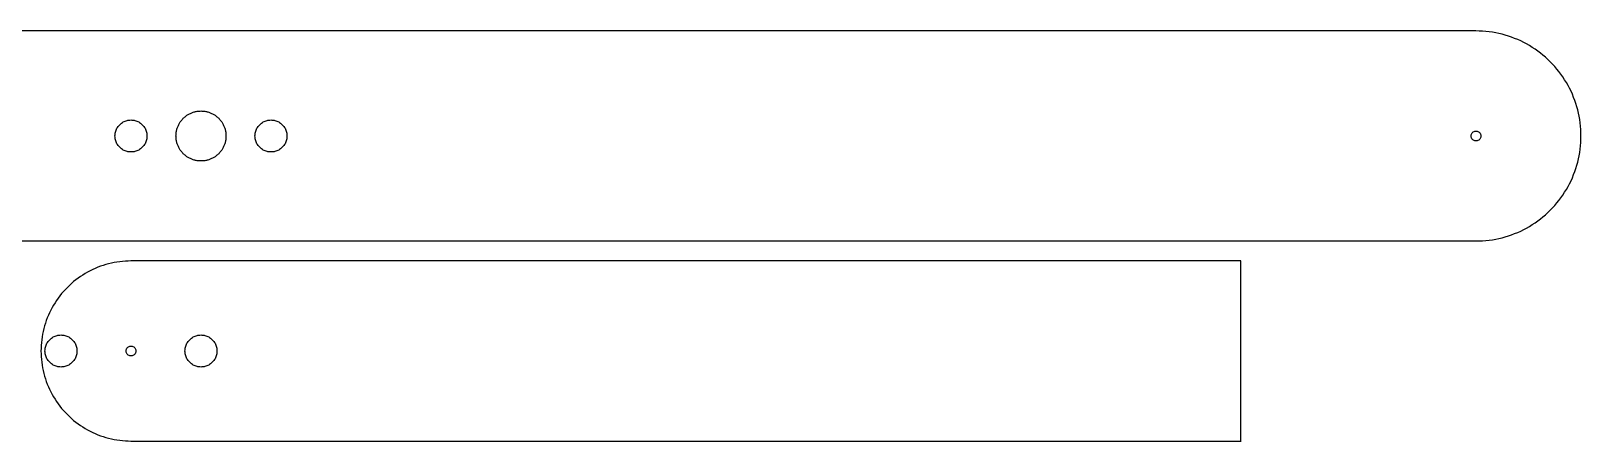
# Model space of a CAD drawing. Header units: metres. Extents: x 0 to 276, y 0 to 64.
# Drawn here: x 121 to 276, y 23 to 64 of the extents above; entities that cross this region are included whole.
import ezdxf

# ---------------------------------------------------------------- set-up
doc = ezdxf.new("R2010")
doc.units = ezdxf.units.M

msp = doc.modelspace()

# ---------------------------------------------------------------- linework, layer by layer
for p, q in [((265.5, 64), (10.5, 64)), ((265.83, 63.9948), (265.5, 64)), ((266.159, 63.9793), (265.83, 63.9948)), ((266.488, 63.9534), (266.159, 63.9793)), ((266.816, 63.9172), (266.488, 63.9534)), ((267.143, 63.8707), (266.816, 63.9172)), ((267.467, 63.814), (267.143, 63.8707)), ((267.79, 63.7471), (267.467, 63.814)), ((268.111, 63.6701), (267.79, 63.7471)), ((268.429, 63.5831), (268.111, 63.6701)), ((268.745, 63.4861), (268.429, 63.5831)), ((269.057, 63.3792), (268.745, 63.4861)), ((269.365, 63.2626), (269.057, 63.3792)), ((269.67, 63.1364), (269.365, 63.2626)), ((269.971, 63.0007), (269.67, 63.1364)), ((270.267, 62.8556), (269.971, 63.0007)), ((270.558, 62.7012), (270.267, 62.8556)), ((270.845, 62.5378), (270.558, 62.7012)), ((271.126, 62.3654), (270.845, 62.5378)), ((271.402, 62.1843), (271.126, 62.3654)), ((271.672, 61.9947), (271.402, 62.1843)), ((271.936, 61.7966), (271.672, 61.9947)), ((272.193, 61.5904), (271.936, 61.7966)), ((272.444, 61.3762), (272.193, 61.5904)), ((272.688, 61.1542), (272.444, 61.3762)), ((272.925, 60.9246), (272.688, 61.1542)), ((273.154, 60.6877), (272.925, 60.9246)), ((273.376, 60.4438), (273.154, 60.6877)), ((273.59, 60.1929), (273.376, 60.4438)), ((273.797, 59.9355), (273.59, 60.1929)), ((273.995, 59.6717), (273.797, 59.9355)), ((274.184, 59.4019), (273.995, 59.6717)), ((274.365, 59.1262), (274.184, 59.4019)), ((274.538, 58.8449), (274.365, 59.1262)), ((274.701, 58.5584), (274.538, 58.8449)), ((274.856, 58.2669), (274.701, 58.5584)), ((275.001, 57.9707), (274.856, 58.2669)), ((275.136, 57.67), (275.001, 57.9707)), ((275.263, 57.3653), (275.136, 57.67)), ((275.379, 57.0567), (275.263, 57.3653)), ((137.007, 55.7944), (137.08, 55.8244)), ((137.08, 55.8244), (137.153, 55.8522)), ((137.153, 55.8522), (137.227, 55.8776)), ((137.227, 55.8776), (137.303, 55.9007)), ((137.303, 55.9007), (137.378, 55.9214)), ((137.378, 55.9214), (137.455, 55.9398)), ((137.455, 55.9398), (137.532, 55.9557)), ((137.532, 55.9557), (137.609, 55.9692)), ((137.609, 55.9692), (137.687, 55.9803)), ((137.687, 55.9803), (137.765, 55.9889)), ((137.765, 55.9889), (137.843, 55.9951)), ((137.843, 55.9951), (137.921, 55.9988)), ((137.921, 55.9988), (138, 56)), ((138, 56), (138.079, 55.9988)), ((138.079, 55.9988), (138.157, 55.9951)), ((138.157, 55.9951), (138.235, 55.9889)), ((138.235, 55.9889), (138.313, 55.9803)), ((138.313, 55.9803), (138.391, 55.9692)), ((138.391, 55.9692), (138.468, 55.9557)), ((138.468, 55.9557), (138.545, 55.9398)), ((138.545, 55.9398), (138.622, 55.9214)), ((138.622, 55.9214), (138.697, 55.9007)), ((138.697, 55.9007), (138.773, 55.8776)), ((138.773, 55.8776), (138.847, 55.8522)), ((138.847, 55.8522), (138.92, 55.8244)), ((138.92, 55.8244), (138.993, 55.7944)), ((275.486, 56.7447), (275.379, 57.0567)), ((275.583, 56.4294), (275.486, 56.7447)), ((275.67, 56.1112), (275.583, 56.4294)), ((275.747, 55.7905), (275.67, 56.1112)), ((129.552, 54.1812), (129.598, 54.2708)), ((129.598, 54.2708), (129.649, 54.3573)), ((129.649, 54.3573), (129.706, 54.4404)), ((129.706, 54.4404), (129.767, 54.5199)), ((129.767, 54.5199), (129.834, 54.5953)), ((129.834, 54.5953), (129.905, 54.6663)), ((129.905, 54.6663), (129.98, 54.7328)), ((129.98, 54.7328), (130.06, 54.7944)), ((130.06, 54.7944), (130.143, 54.8509)), ((130.143, 54.8509), (130.229, 54.9021)), ((130.229, 54.9021), (130.319, 54.9477)), ((130.319, 54.9477), (130.411, 54.9876)), ((130.411, 54.9876), (130.506, 55.0217)), ((130.506, 55.0217), (130.602, 55.0497)), ((130.602, 55.0497), (130.7, 55.0717)), ((130.7, 55.0717), (130.799, 55.0874)), ((130.799, 55.0874), (130.9, 55.0968)), ((130.9, 55.0968), (131, 55.1)), ((131, 55.1), (131.1, 55.0968)), ((131.1, 55.0968), (131.201, 55.0874)), ((131.201, 55.0874), (131.3, 55.0717)), ((131.3, 55.0717), (131.398, 55.0497)), ((131.398, 55.0497), (131.494, 55.0217)), ((131.494, 55.0217), (131.589, 54.9876)), ((131.589, 54.9876), (131.681, 54.9477)), ((131.681, 54.9477), (131.771, 54.9021)), ((131.771, 54.9021), (131.857, 54.8509)), ((131.857, 54.8509), (131.94, 54.7944)), ((131.94, 54.7944), (132.02, 54.7328)), ((132.02, 54.7328), (132.095, 54.6663)), ((132.095, 54.6663), (132.166, 54.5953)), ((132.166, 54.5953), (132.233, 54.5199)), ((132.233, 54.5199), (132.294, 54.4404)), ((132.294, 54.4404), (132.351, 54.3573)), ((132.351, 54.3573), (132.402, 54.2708)), ((132.402, 54.2708), (132.448, 54.1812)), ((135.599, 54.1975), (135.622, 54.2725)), ((135.622, 54.2725), (135.648, 54.3468)), ((135.648, 54.3468), (135.676, 54.4203)), ((135.676, 54.4203), (135.706, 54.4929)), ((135.706, 54.4929), (135.738, 54.5644)), ((135.738, 54.5644), (135.772, 54.635)), ((135.772, 54.635), (135.809, 54.7044)), ((135.809, 54.7044), (135.848, 54.7726)), ((135.848, 54.7726), (135.889, 54.8396)), ((135.889, 54.8396), (135.932, 54.9052)), ((135.932, 54.9052), (135.977, 54.9695)), ((135.977, 54.9695), (136.025, 55.0323)), ((136.025, 55.0323), (136.074, 55.0936)), ((136.074, 55.0936), (136.125, 55.1533)), ((136.125, 55.1533), (136.178, 55.2114)), ((136.178, 55.2114), (136.232, 55.2678)), ((136.232, 55.2678), (136.289, 55.3224)), ((136.289, 55.3224), (136.347, 55.3753)), ((136.347, 55.3753), (136.406, 55.4263)), ((136.406, 55.4263), (136.468, 55.4754)), ((136.468, 55.4754), (136.531, 55.5225)), ((136.531, 55.5225), (136.595, 55.5677)), ((136.595, 55.5677), (136.66, 55.6108)), ((136.66, 55.6108), (136.727, 55.6518)), ((136.727, 55.6518), (136.796, 55.6908)), ((136.796, 55.6908), (136.865, 55.7275)), ((136.865, 55.7275), (136.936, 55.7621)), ((136.936, 55.7621), (137.007, 55.7944)), ((138.993, 55.7944), (139.064, 55.7621)), ((139.064, 55.7621), (139.135, 55.7275)), ((139.135, 55.7275), (139.204, 55.6908)), ((139.204, 55.6908), (139.273, 55.6518)), ((139.273, 55.6518), (139.34, 55.6108)), ((139.34, 55.6108), (139.405, 55.5677)), ((139.405, 55.5677), (139.469, 55.5225)), ((139.469, 55.5225), (139.532, 55.4754)), ((139.532, 55.4754), (139.594, 55.4263)), ((139.594, 55.4263), (139.653, 55.3753)), ((139.653, 55.3753), (139.711, 55.3224)), ((139.711, 55.3224), (139.768, 55.2678)), ((139.768, 55.2678), (139.822, 55.2114)), ((139.822, 55.2114), (139.875, 55.1533)), ((139.875, 55.1533), (139.926, 55.0936)), ((139.926, 55.0936), (139.975, 55.0323)), ((139.975, 55.0323), (140.023, 54.9695)), ((140.023, 54.9695), (140.068, 54.9052)), ((140.068, 54.9052), (140.111, 54.8396)), ((140.111, 54.8396), (140.152, 54.7726)), ((140.152, 54.7726), (140.191, 54.7044)), ((140.191, 54.7044), (140.228, 54.635)), ((140.228, 54.635), (140.262, 54.5644)), ((140.262, 54.5644), (140.294, 54.4929)), ((140.294, 54.4929), (140.324, 54.4203)), ((140.324, 54.4203), (140.352, 54.3468)), ((140.352, 54.3468), (140.378, 54.2725)), ((140.378, 54.2725), (140.401, 54.1975)), ((143.552, 54.1812), (143.598, 54.2708)), ((143.598, 54.2708), (143.649, 54.3573)), ((143.649, 54.3573), (143.706, 54.4404)), ((143.706, 54.4404), (143.767, 54.5199)), ((143.767, 54.5199), (143.834, 54.5953)), ((143.834, 54.5953), (143.905, 54.6663)), ((143.905, 54.6663), (143.98, 54.7328)), ((143.98, 54.7328), (144.06, 54.7944)), ((144.06, 54.7944), (144.143, 54.8509)), ((144.143, 54.8509), (144.229, 54.9021)), ((144.229, 54.9021), (144.319, 54.9477)), ((144.319, 54.9477), (144.411, 54.9876)), ((144.411, 54.9876), (144.506, 55.0217)), ((144.506, 55.0217), (144.602, 55.0497)), ((144.602, 55.0497), (144.7, 55.0717)), ((144.7, 55.0717), (144.799, 55.0874)), ((144.799, 55.0874), (144.9, 55.0968)), ((144.9, 55.0968), (145, 55.1)), ((145, 55.1), (145.1, 55.0968)), ((145.1, 55.0968), (145.201, 55.0874)), ((145.201, 55.0874), (145.3, 55.0717)), ((145.3, 55.0717), (145.398, 55.0497)), ((145.398, 55.0497), (145.494, 55.0217)), ((145.494, 55.0217), (145.589, 54.9876)), ((145.589, 54.9876), (145.681, 54.9477)), ((145.681, 54.9477), (145.771, 54.9021)), ((145.771, 54.9021), (145.857, 54.8509)), ((145.857, 54.8509), (145.94, 54.7944)), ((145.94, 54.7944), (146.02, 54.7328)), ((146.02, 54.7328), (146.095, 54.6663)), ((146.095, 54.6663), (146.166, 54.5953)), ((146.166, 54.5953), (146.233, 54.5199)), ((146.233, 54.5199), (146.294, 54.4404)), ((146.294, 54.4404), (146.351, 54.3573)), ((146.351, 54.3573), (146.402, 54.2708)), ((146.402, 54.2708), (146.448, 54.1812)), ((275.814, 55.4675), (275.747, 55.7905)), ((275.871, 55.1425), (275.814, 55.4675)), ((275.917, 54.816), (275.871, 55.1425)), ((275.953, 54.4881), (275.917, 54.816)), ((275.979, 54.1593), (275.953, 54.4881)), ((129.4, 53.5), (129.403, 53.6005)), ((129.403, 53.3995), (129.4, 53.5)), ((129.403, 53.6005), (129.413, 53.7005)), ((129.413, 53.2995), (129.403, 53.3995)), ((129.413, 53.7005), (129.428, 53.7998)), ((129.428, 53.2002), (129.413, 53.2995)), ((129.428, 53.7998), (129.45, 53.8979)), ((129.45, 53.1021), (129.428, 53.2002)), ((129.45, 53.8979), (129.478, 53.9944)), ((129.478, 53.0056), (129.45, 53.1021)), ((129.478, 53.9944), (129.512, 54.089)), ((129.512, 52.911), (129.478, 53.0056)), ((129.512, 54.089), (129.552, 54.1812)), ((129.552, 52.8188), (129.512, 52.911)), ((129.598, 52.7292), (129.552, 52.8188)), ((129.649, 52.6427), (129.598, 52.7292)), ((132.402, 52.7292), (132.351, 52.6427)), ((132.448, 52.8188), (132.402, 52.7292)), ((132.448, 54.1812), (132.488, 54.089)), ((132.488, 52.911), (132.448, 52.8188)), ((132.488, 54.089), (132.522, 53.9944)), ((132.522, 53.0056), (132.488, 52.911)), ((132.522, 53.9944), (132.55, 53.8979)), ((132.55, 53.1021), (132.522, 53.0056)), ((132.55, 53.8979), (132.572, 53.7998)), ((132.572, 53.2002), (132.55, 53.1021)), ((132.572, 53.7998), (132.587, 53.7005)), ((132.587, 53.2995), (132.572, 53.2002)), ((132.587, 53.7005), (132.597, 53.6005)), ((132.597, 53.3995), (132.587, 53.2995)), ((132.597, 53.6005), (132.6, 53.5)), ((132.6, 53.5), (132.597, 53.3995)), ((135.5, 53.5), (135.501, 53.5785)), ((135.501, 53.4215), (135.5, 53.5)), ((135.501, 53.5785), (135.505, 53.657)), ((135.505, 53.343), (135.501, 53.4215)), ((135.505, 53.657), (135.511, 53.7353)), ((135.511, 53.2647), (135.505, 53.343)), ((135.511, 53.7353), (135.52, 53.8133)), ((135.52, 53.1867), (135.511, 53.2647)), ((135.52, 53.8133), (135.531, 53.8911)), ((135.531, 53.1089), (135.52, 53.1867)), ((135.531, 53.8911), (135.544, 53.9684)), ((135.544, 53.0316), (135.531, 53.1089)), ((135.544, 53.9684), (135.56, 54.0453)), ((135.56, 52.9547), (135.544, 53.0316)), ((135.56, 54.0453), (135.579, 54.1217)), ((135.579, 52.8783), (135.56, 52.9547)), ((135.579, 54.1217), (135.599, 54.1975)), ((135.599, 52.8025), (135.579, 52.8783)), ((135.622, 52.7275), (135.599, 52.8025)), ((135.648, 52.6532), (135.622, 52.7275)), ((140.378, 52.7275), (140.352, 52.6532)), ((140.401, 52.8025), (140.378, 52.7275)), ((140.401, 54.1975), (140.421, 54.1217)), ((140.421, 52.8783), (140.401, 52.8025)), ((140.421, 54.1217), (140.44, 54.0453)), ((140.44, 52.9547), (140.421, 52.8783)), ((140.44, 54.0453), (140.456, 53.9684)), ((140.456, 53.0316), (140.44, 52.9547)), ((140.456, 53.9684), (140.469, 53.8911)), ((140.469, 53.1089), (140.456, 53.0316)), ((140.469, 53.8911), (140.48, 53.8133)), ((140.48, 53.1867), (140.469, 53.1089)), ((140.48, 53.8133), (140.489, 53.7353)), ((140.489, 53.2647), (140.48, 53.1867)), ((140.489, 53.7353), (140.495, 53.657)), ((140.495, 53.343), (140.489, 53.2647)), ((140.495, 53.657), (140.499, 53.5785)), ((140.499, 53.4215), (140.495, 53.343)), ((140.499, 53.5785), (140.5, 53.5)), ((140.5, 53.5), (140.499, 53.4215)), ((143.4, 53.5), (143.403, 53.6005)), ((143.403, 53.3995), (143.4, 53.5)), ((143.403, 53.6005), (143.413, 53.7005)), ((143.413, 53.2995), (143.403, 53.3995)), ((143.413, 53.7005), (143.428, 53.7998)), ((143.428, 53.2002), (143.413, 53.2995)), ((143.428, 53.7998), (143.45, 53.8979)), ((143.45, 53.1021), (143.428, 53.2002)), ((143.45, 53.8979), (143.478, 53.9944)), ((143.478, 53.0056), (143.45, 53.1021)), ((143.478, 53.9944), (143.512, 54.089)), ((143.512, 52.911), (143.478, 53.0056)), ((143.512, 54.089), (143.552, 54.1812)), ((143.552, 52.8188), (143.512, 52.911)), ((143.598, 52.7292), (143.552, 52.8188)), ((143.649, 52.6427), (143.598, 52.7292)), ((146.402, 52.7292), (146.351, 52.6427)), ((146.448, 52.8188), (146.402, 52.7292)), ((146.448, 54.1812), (146.488, 54.089)), ((146.488, 52.911), (146.448, 52.8188)), ((146.488, 54.089), (146.522, 53.9944)), ((146.522, 53.0056), (146.488, 52.911)), ((146.522, 53.9944), (146.55, 53.8979)), ((146.55, 53.1021), (146.522, 53.0056)), ((146.55, 53.8979), (146.572, 53.7998)), ((146.572, 53.2002), (146.55, 53.1021)), ((146.572, 53.7998), (146.587, 53.7005)), ((146.587, 53.2995), (146.572, 53.2002)), ((146.587, 53.7005), (146.597, 53.6005)), ((146.597, 53.3995), (146.587, 53.2995)), ((146.597, 53.6005), (146.6, 53.5)), ((146.6, 53.5), (146.597, 53.3995)), ((265.001, 53.5314), (265.012, 53.6091)), ((265.002, 53.4529), (265.001, 53.5314)), ((265.016, 53.3756), (265.002, 53.4529)), ((265.012, 53.6091), (265.035, 53.6841)), ((265.041, 53.3014), (265.016, 53.3756)), ((265.035, 53.6841), (265.07, 53.7545)), ((265.078, 53.2321), (265.041, 53.3014)), ((265.07, 53.7545), (265.115, 53.8187)), ((265.125, 53.1693), (265.078, 53.2321)), ((265.115, 53.8187), (265.169, 53.875)), ((265.181, 53.1147), (265.125, 53.1693)), ((265.169, 53.875), (265.232, 53.9221)), ((265.245, 53.0696), (265.181, 53.1147)), ((265.232, 53.9221), (265.301, 53.9589)), ((265.316, 53.0351), (265.245, 53.0696)), ((265.301, 53.9589), (265.376, 53.9843)), ((265.391, 53.012), (265.316, 53.0351)), ((265.376, 53.9843), (265.453, 53.9978)), ((265.469, 53.001), (265.391, 53.012)), ((265.453, 53.9978), (265.531, 53.999)), ((265.547, 53.0022), (265.469, 53.001)), ((265.531, 53.999), (265.609, 53.9879)), ((265.624, 53.0157), (265.547, 53.0022)), ((265.609, 53.9879), (265.684, 53.9649)), ((265.699, 53.0411), (265.624, 53.0157)), ((265.684, 53.9649), (265.755, 53.9304)), ((265.768, 53.0778), (265.699, 53.0411)), ((265.755, 53.9304), (265.819, 53.8853)), ((265.831, 53.1249), (265.768, 53.0778)), ((265.819, 53.8853), (265.875, 53.8306)), ((265.885, 53.1813), (265.831, 53.1249)), ((265.875, 53.8306), (265.922, 53.7679)), ((265.93, 53.2455), (265.885, 53.1813)), ((265.922, 53.7679), (265.959, 53.6986)), ((265.965, 53.3159), (265.93, 53.2455)), ((265.959, 53.6986), (265.984, 53.6243)), ((265.988, 53.3909), (265.965, 53.3159)), ((265.984, 53.6243), (265.998, 53.547)), ((265.999, 53.4686), (265.988, 53.3909)), ((265.998, 53.547), (265.999, 53.4686)), ((275.953, 52.5119), (275.979, 52.8407)), ((275.995, 53.8298), (275.979, 54.1593)), ((275.979, 52.8407), (275.995, 53.1702)), ((276, 53.5), (275.995, 53.8298)), ((275.995, 53.1702), (276, 53.5)), ((129.706, 52.5596), (129.649, 52.6427)), ((129.767, 52.4801), (129.706, 52.5596)), ((129.834, 52.4047), (129.767, 52.4801)), ((129.905, 52.3337), (129.834, 52.4047)), ((129.98, 52.2672), (129.905, 52.3337)), ((130.06, 52.2056), (129.98, 52.2672)), ((130.143, 52.1491), (130.06, 52.2056)), ((130.229, 52.0979), (130.143, 52.1491)), ((130.319, 52.0523), (130.229, 52.0979)), ((130.411, 52.0124), (130.319, 52.0523)), ((130.506, 51.9783), (130.411, 52.0124)), ((130.602, 51.9503), (130.506, 51.9783)), ((130.7, 51.9283), (130.602, 51.9503)), ((130.799, 51.9126), (130.7, 51.9283)), ((130.9, 51.9032), (130.799, 51.9126)), ((131, 51.9), (130.9, 51.9032)), ((131.1, 51.9032), (131, 51.9)), ((131.201, 51.9126), (131.1, 51.9032)), ((131.3, 51.9283), (131.201, 51.9126)), ((131.398, 51.9503), (131.3, 51.9283)), ((131.494, 51.9783), (131.398, 51.9503)), ((131.589, 52.0124), (131.494, 51.9783)), ((131.681, 52.0523), (131.589, 52.0124)), ((131.771, 52.0979), (131.681, 52.0523)), ((131.857, 52.1491), (131.771, 52.0979)), ((131.94, 52.2056), (131.857, 52.1491)), ((132.02, 52.2672), (131.94, 52.2056)), ((132.095, 52.3337), (132.02, 52.2672)), ((132.166, 52.4047), (132.095, 52.3337)), ((132.233, 52.4801), (132.166, 52.4047)), ((132.294, 52.5596), (132.233, 52.4801)), ((132.351, 52.6427), (132.294, 52.5596)), ((135.676, 52.5797), (135.648, 52.6532)), ((135.706, 52.5071), (135.676, 52.5797)), ((135.738, 52.4356), (135.706, 52.5071)), ((135.772, 52.365), (135.738, 52.4356)), ((135.809, 52.2956), (135.772, 52.365)), ((135.848, 52.2274), (135.809, 52.2956)), ((135.889, 52.1604), (135.848, 52.2274)), ((135.932, 52.0948), (135.889, 52.1604)), ((135.977, 52.0305), (135.932, 52.0948)), ((136.025, 51.9677), (135.977, 52.0305)), ((136.074, 51.9064), (136.025, 51.9677)), ((136.125, 51.8467), (136.074, 51.9064)), ((136.178, 51.7886), (136.125, 51.8467)), ((136.232, 51.7322), (136.178, 51.7886)), ((136.289, 51.6776), (136.232, 51.7322)), ((136.347, 51.6247), (136.289, 51.6776)), ((136.406, 51.5737), (136.347, 51.6247)), ((136.468, 51.5246), (136.406, 51.5737)), ((136.531, 51.4775), (136.468, 51.5246)), ((136.595, 51.4323), (136.531, 51.4775)), ((136.66, 51.3892), (136.595, 51.4323)), ((136.727, 51.3482), (136.66, 51.3892)), ((136.796, 51.3092), (136.727, 51.3482)), ((136.865, 51.2725), (136.796, 51.3092)), ((136.936, 51.2379), (136.865, 51.2725)), ((137.007, 51.2056), (136.936, 51.2379)), ((137.08, 51.1756), (137.007, 51.2056)), ((137.153, 51.1478), (137.08, 51.1756)), ((138.92, 51.1756), (138.847, 51.1478)), ((138.993, 51.2056), (138.92, 51.1756)), ((139.064, 51.2379), (138.993, 51.2056)), ((139.135, 51.2725), (139.064, 51.2379)), ((139.204, 51.3092), (139.135, 51.2725)), ((139.273, 51.3482), (139.204, 51.3092)), ((139.34, 51.3892), (139.273, 51.3482)), ((139.405, 51.4323), (139.34, 51.3892)), ((139.469, 51.4775), (139.405, 51.4323)), ((139.532, 51.5246), (139.469, 51.4775)), ((139.594, 51.5737), (139.532, 51.5246)), ((139.653, 51.6247), (139.594, 51.5737)), ((139.711, 51.6776), (139.653, 51.6247)), ((139.768, 51.7322), (139.711, 51.6776)), ((139.822, 51.7886), (139.768, 51.7322)), ((139.875, 51.8467), (139.822, 51.7886)), ((139.926, 51.9064), (139.875, 51.8467)), ((139.975, 51.9677), (139.926, 51.9064)), ((140.023, 52.0305), (139.975, 51.9677)), ((140.068, 52.0948), (140.023, 52.0305)), ((140.111, 52.1604), (140.068, 52.0948)), ((140.152, 52.2274), (140.111, 52.1604)), ((140.191, 52.2956), (140.152, 52.2274)), ((140.228, 52.365), (140.191, 52.2956)), ((140.262, 52.4356), (140.228, 52.365)), ((140.294, 52.5071), (140.262, 52.4356)), ((140.324, 52.5797), (140.294, 52.5071)), ((140.352, 52.6532), (140.324, 52.5797)), ((143.706, 52.5596), (143.649, 52.6427)), ((143.767, 52.4801), (143.706, 52.5596)), ((143.834, 52.4047), (143.767, 52.4801)), ((143.905, 52.3337), (143.834, 52.4047)), ((143.98, 52.2672), (143.905, 52.3337)), ((144.06, 52.2056), (143.98, 52.2672)), ((144.143, 52.1491), (144.06, 52.2056)), ((144.229, 52.0979), (144.143, 52.1491)), ((144.319, 52.0523), (144.229, 52.0979)), ((144.411, 52.0124), (144.319, 52.0523)), ((144.506, 51.9783), (144.411, 52.0124)), ((144.602, 51.9503), (144.506, 51.9783)), ((144.7, 51.9283), (144.602, 51.9503)), ((144.799, 51.9126), (144.7, 51.9283)), ((144.9, 51.9032), (144.799, 51.9126)), ((145, 51.9), (144.9, 51.9032)), ((145.1, 51.9032), (145, 51.9)), ((145.201, 51.9126), (145.1, 51.9032)), ((145.3, 51.9283), (145.201, 51.9126)), ((145.398, 51.9503), (145.3, 51.9283)), ((145.494, 51.9783), (145.398, 51.9503)), ((145.589, 52.0124), (145.494, 51.9783)), ((145.681, 52.0523), (145.589, 52.0124)), ((145.771, 52.0979), (145.681, 52.0523)), ((145.857, 52.1491), (145.771, 52.0979)), ((145.94, 52.2056), (145.857, 52.1491)), ((146.02, 52.2672), (145.94, 52.2056)), ((146.095, 52.3337), (146.02, 52.2672)), ((146.166, 52.4047), (146.095, 52.3337)), ((146.233, 52.4801), (146.166, 52.4047)), ((146.294, 52.5596), (146.233, 52.4801)), ((146.351, 52.6427), (146.294, 52.5596)), ((275.67, 50.8887), (275.747, 51.2095)), ((275.747, 51.2095), (275.814, 51.5325)), ((275.814, 51.5325), (275.871, 51.8574)), ((275.871, 51.8574), (275.917, 52.184)), ((275.917, 52.184), (275.953, 52.5119)), ((137.227, 51.1224), (137.153, 51.1478)), ((137.303, 51.0993), (137.227, 51.1224)), ((137.378, 51.0786), (137.303, 51.0993)), ((137.455, 51.0602), (137.378, 51.0786)), ((137.532, 51.0443), (137.455, 51.0602)), ((137.609, 51.0308), (137.532, 51.0443)), ((137.687, 51.0197), (137.609, 51.0308)), ((137.765, 51.0111), (137.687, 51.0197)), ((137.843, 51.0049), (137.765, 51.0111)), ((137.921, 51.0012), (137.843, 51.0049)), ((138, 51), (137.921, 51.0012)), ((138.079, 51.0012), (138, 51)), ((138.157, 51.0049), (138.079, 51.0012)), ((138.235, 51.0111), (138.157, 51.0049)), ((138.313, 51.0197), (138.235, 51.0111)), ((138.391, 51.0308), (138.313, 51.0197)), ((138.468, 51.0443), (138.391, 51.0308)), ((138.545, 51.0602), (138.468, 51.0443)), ((138.622, 51.0786), (138.545, 51.0602)), ((138.697, 51.0993), (138.622, 51.0786)), ((138.773, 51.1224), (138.697, 51.0993)), ((138.847, 51.1478), (138.773, 51.1224)), ((275.136, 49.3299), (275.263, 49.6347)), ((275.263, 49.6347), (275.379, 49.9432)), ((275.379, 49.9432), (275.486, 50.2553)), ((275.486, 50.2553), (275.583, 50.5706)), ((275.583, 50.5706), (275.67, 50.8887)), ((274.365, 47.8738), (274.538, 48.1551)), ((274.538, 48.1551), (274.701, 48.4416)), ((274.701, 48.4416), (274.856, 48.7331)), ((274.856, 48.7331), (275.001, 49.0293)), ((275.001, 49.0293), (275.136, 49.3299)), ((273.154, 46.3122), (273.376, 46.5562)), ((273.376, 46.5562), (273.59, 46.807)), ((273.59, 46.807), (273.797, 47.0645)), ((273.797, 47.0645), (273.995, 47.3282)), ((273.995, 47.3282), (274.184, 47.5981)), ((274.184, 47.5981), (274.365, 47.8738)), ((271.402, 44.8156), (271.672, 45.0053)), ((271.672, 45.0053), (271.936, 45.2034)), ((271.936, 45.2034), (272.193, 45.4096)), ((272.193, 45.4096), (272.444, 45.6238)), ((272.444, 45.6238), (272.688, 45.8458)), ((272.688, 45.8458), (272.925, 46.0754)), ((272.925, 46.0754), (273.154, 46.3122)), ((268.111, 43.3299), (268.429, 43.4169)), ((268.429, 43.4169), (268.745, 43.5139)), ((268.745, 43.5139), (269.057, 43.6207)), ((269.057, 43.6207), (269.365, 43.7373)), ((269.365, 43.7373), (269.67, 43.8636)), ((269.67, 43.8636), (269.971, 43.9993)), ((269.971, 43.9993), (270.267, 44.1444)), ((270.267, 44.1444), (270.558, 44.2988)), ((270.558, 44.2988), (270.845, 44.4622)), ((270.845, 44.4622), (271.126, 44.6346)), ((271.126, 44.6346), (271.402, 44.8156)), ((10.5, 43), (265.5, 43)), ((265.5, 43), (265.83, 43.0052)), ((265.83, 43.0052), (266.159, 43.0207)), ((266.159, 43.0207), (266.488, 43.0466)), ((266.488, 43.0466), (266.816, 43.0828)), ((266.816, 43.0828), (267.143, 43.1293)), ((267.143, 43.1293), (267.467, 43.186)), ((267.467, 43.186), (267.79, 43.2529)), ((267.79, 43.2529), (268.111, 43.3299)), ((127.687, 40.368), (127.426, 40.2598)), ((127.951, 40.4679), (127.687, 40.368)), ((128.219, 40.5595), (127.951, 40.4679)), ((128.489, 40.6426), (128.219, 40.5595)), ((128.762, 40.7172), (128.489, 40.6426)), ((129.037, 40.7832), (128.762, 40.7172)), ((129.314, 40.8406), (129.037, 40.7832)), ((129.592, 40.8892), (129.314, 40.8406)), ((129.872, 40.929), (129.592, 40.8892)), ((130.153, 40.9601), (129.872, 40.929)), ((130.435, 40.9822), (130.153, 40.9601)), ((130.717, 40.9955), (130.435, 40.9822)), ((131, 41), (130.717, 40.9955)), ((242, 41), (131, 41)), ((242, 23), (242, 41)), ((125.048, 38.751), (124.839, 38.5607)), ((125.263, 38.9346), (125.048, 38.751)), ((125.484, 39.1114), (125.263, 38.9346)), ((125.71, 39.2811), (125.484, 39.1114)), ((125.941, 39.4437), (125.71, 39.2811)), ((126.178, 39.5989), (125.941, 39.4437)), ((126.419, 39.7467), (126.178, 39.5989)), ((126.664, 39.8867), (126.419, 39.7467)), ((126.914, 40.0191), (126.664, 39.8867)), ((127.168, 40.1434), (126.914, 40.0191)), ((127.426, 40.2598), (127.168, 40.1434)), ((123.719, 37.2901), (123.556, 37.0587)), ((123.889, 37.5162), (123.719, 37.2901)), ((124.065, 37.7368), (123.889, 37.5162)), ((124.249, 37.9518), (124.065, 37.7368)), ((124.439, 38.1609), (124.249, 37.9518)), ((124.636, 38.364), (124.439, 38.1609)), ((124.839, 38.5607), (124.636, 38.364)), ((122.857, 35.832), (122.74, 35.5743)), ((122.981, 36.0859), (122.857, 35.832)), ((123.113, 36.3358), (122.981, 36.0859)), ((123.253, 36.5814), (123.113, 36.3358)), ((123.401, 36.8224), (123.253, 36.5814)), ((123.556, 37.0587), (123.401, 36.8224)), ((122.283, 34.2382), (122.217, 33.9633)), ((122.357, 34.5109), (122.283, 34.2382)), ((122.44, 34.7811), (122.357, 34.5109)), ((122.532, 35.0486), (122.44, 34.7811)), ((122.632, 35.3131), (122.532, 35.0486)), ((122.74, 35.5743), (122.632, 35.3131)), ((122.018, 32.5651), (122.004, 32.2827)), ((122.04, 32.847), (122.018, 32.5651)), ((122.071, 33.128), (122.04, 32.847)), ((122.111, 33.4079), (122.071, 33.128)), ((122.159, 33.6864), (122.111, 33.4079)), ((122.217, 33.9633), (122.159, 33.6864)), ((122.478, 32.4944), (122.512, 32.589)), ((122.512, 32.589), (122.552, 32.6812)), ((122.552, 32.6812), (122.598, 32.7708)), ((122.598, 32.7708), (122.649, 32.8573)), ((122.649, 32.8573), (122.706, 32.9404)), ((122.706, 32.9404), (122.767, 33.0199)), ((122.767, 33.0199), (122.834, 33.0953)), ((122.834, 33.0953), (122.905, 33.1663)), ((122.905, 33.1663), (122.98, 33.2328)), ((122.98, 33.2328), (123.06, 33.2944)), ((123.06, 33.2944), (123.143, 33.3509)), ((123.143, 33.3509), (123.229, 33.4021)), ((123.229, 33.4021), (123.319, 33.4477)), ((123.319, 33.4477), (123.411, 33.4876)), ((123.411, 33.4876), (123.506, 33.5217)), ((123.506, 33.5217), (123.602, 33.5497)), ((123.602, 33.5497), (123.7, 33.5717)), ((123.7, 33.5717), (123.799, 33.5874)), ((123.799, 33.5874), (123.9, 33.5968)), ((123.9, 33.5968), (124, 33.6)), ((124, 33.6), (124.1, 33.5968)), ((124.1, 33.5968), (124.201, 33.5874)), ((124.201, 33.5874), (124.3, 33.5717)), ((124.3, 33.5717), (124.398, 33.5497)), ((124.398, 33.5497), (124.494, 33.5217)), ((124.494, 33.5217), (124.589, 33.4876)), ((124.589, 33.4876), (124.681, 33.4477)), ((124.681, 33.4477), (124.771, 33.4021)), ((124.771, 33.4021), (124.857, 33.3509)), ((124.857, 33.3509), (124.94, 33.2944)), ((124.94, 33.2944), (125.02, 33.2328)), ((125.02, 33.2328), (125.095, 33.1663)), ((125.095, 33.1663), (125.166, 33.0953)), ((125.166, 33.0953), (125.233, 33.0199)), ((125.233, 33.0199), (125.294, 32.9404)), ((125.294, 32.9404), (125.351, 32.8573)), ((125.351, 32.8573), (125.402, 32.7708)), ((125.402, 32.7708), (125.448, 32.6812)), ((125.448, 32.6812), (125.488, 32.589)), ((125.488, 32.589), (125.522, 32.4944)), ((136.478, 32.4944), (136.512, 32.589)), ((136.512, 32.589), (136.552, 32.6812)), ((136.552, 32.6812), (136.598, 32.7708)), ((136.598, 32.7708), (136.649, 32.8573)), ((136.649, 32.8573), (136.706, 32.9404)), ((136.706, 32.9404), (136.767, 33.0199)), ((136.767, 33.0199), (136.834, 33.0953)), ((136.834, 33.0953), (136.905, 33.1663)), ((136.905, 33.1663), (136.98, 33.2328)), ((136.98, 33.2328), (137.06, 33.2944)), ((137.06, 33.2944), (137.143, 33.3509)), ((137.143, 33.3509), (137.229, 33.4021)), ((137.229, 33.4021), (137.319, 33.4477)), ((137.319, 33.4477), (137.411, 33.4876)), ((137.411, 33.4876), (137.506, 33.5217)), ((137.506, 33.5217), (137.602, 33.5497)), ((137.602, 33.5497), (137.7, 33.5717)), ((137.7, 33.5717), (137.799, 33.5874)), ((137.799, 33.5874), (137.9, 33.5968)), ((137.9, 33.5968), (138, 33.6)), ((138, 33.6), (138.1, 33.5968)), ((138.1, 33.5968), (138.201, 33.5874)), ((138.201, 33.5874), (138.3, 33.5717)), ((138.3, 33.5717), (138.398, 33.5497)), ((138.398, 33.5497), (138.494, 33.5217)), ((138.494, 33.5217), (138.589, 33.4876)), ((138.589, 33.4876), (138.681, 33.4477)), ((138.681, 33.4477), (138.771, 33.4021)), ((138.771, 33.4021), (138.857, 33.3509)), ((138.857, 33.3509), (138.94, 33.2944)), ((138.94, 33.2944), (139.02, 33.2328)), ((139.02, 33.2328), (139.095, 33.1663)), ((139.095, 33.1663), (139.166, 33.0953)), ((139.166, 33.0953), (139.233, 33.0199)), ((139.233, 33.0199), (139.294, 32.9404)), ((139.294, 32.9404), (139.351, 32.8573)), ((139.351, 32.8573), (139.402, 32.7708)), ((139.402, 32.7708), (139.448, 32.6812)), ((139.448, 32.6812), (139.488, 32.589)), ((139.488, 32.589), (139.522, 32.4944)), ((122.004, 32.2827), (122, 32)), ((122, 32), (122.004, 31.7173)), ((122.004, 31.7173), (122.018, 31.4349)), ((122.018, 31.4349), (122.04, 31.153)), ((122.04, 31.153), (122.071, 30.872)), ((122.4, 32), (122.403, 32.1005)), ((122.403, 31.8995), (122.4, 32)), ((122.403, 32.1005), (122.413, 32.2005)), ((122.413, 31.7995), (122.403, 31.8995)), ((122.413, 32.2005), (122.428, 32.2998)), ((122.428, 31.7002), (122.413, 31.7995)), ((122.428, 32.2998), (122.45, 32.3979)), ((122.45, 31.6021), (122.428, 31.7002)), ((122.45, 32.3979), (122.478, 32.4944)), ((122.478, 31.5056), (122.45, 31.6021)), ((122.512, 31.411), (122.478, 31.5056)), ((122.552, 31.3188), (122.512, 31.411)), ((122.598, 31.2292), (122.552, 31.3188)), ((122.649, 31.1427), (122.598, 31.2292)), ((122.706, 31.0596), (122.649, 31.1427)), ((122.767, 30.9801), (122.706, 31.0596)), ((125.294, 31.0596), (125.233, 30.9801)), ((125.351, 31.1427), (125.294, 31.0596)), ((125.402, 31.2292), (125.351, 31.1427)), ((125.448, 31.3188), (125.402, 31.2292)), ((125.488, 31.411), (125.448, 31.3188)), ((125.522, 31.5056), (125.488, 31.411)), ((125.522, 32.4944), (125.55, 32.3979)), ((125.55, 31.6021), (125.522, 31.5056)), ((125.55, 32.3979), (125.572, 32.2998)), ((125.572, 31.7002), (125.55, 31.6021)), ((125.572, 32.2998), (125.587, 32.2005)), ((125.587, 31.7995), (125.572, 31.7002)), ((125.587, 32.2005), (125.597, 32.1005)), ((125.597, 31.8995), (125.587, 31.7995)), ((125.597, 32.1005), (125.6, 32)), ((125.6, 32), (125.597, 31.8995)), ((130.501, 31.9686), (130.502, 32.047)), ((130.512, 31.8909), (130.501, 31.9686)), ((130.502, 32.047), (130.516, 32.1243)), ((130.535, 31.8159), (130.512, 31.8909)), ((130.516, 32.1243), (130.541, 32.1986)), ((130.57, 31.7455), (130.535, 31.8159)), ((130.541, 32.1986), (130.578, 32.2679)), ((130.615, 31.6813), (130.57, 31.7455)), ((130.578, 32.2679), (130.625, 32.3306)), ((130.669, 31.625), (130.615, 31.6813)), ((130.625, 32.3306), (130.681, 32.3853)), ((130.732, 31.5779), (130.669, 31.625)), ((130.681, 32.3853), (130.745, 32.4304)), ((130.801, 31.5411), (130.732, 31.5779)), ((130.745, 32.4304), (130.816, 32.4649)), ((130.876, 31.5157), (130.801, 31.5411)), ((130.816, 32.4649), (130.891, 32.4879)), ((130.953, 31.5022), (130.876, 31.5157)), ((130.891, 32.4879), (130.969, 32.499)), ((131.031, 31.501), (130.953, 31.5022)), ((130.969, 32.499), (131.047, 32.4978)), ((131.109, 31.5121), (131.031, 31.501)), ((131.047, 32.4978), (131.124, 32.4843)), ((131.184, 31.5351), (131.109, 31.5121)), ((131.124, 32.4843), (131.199, 32.4589)), ((131.255, 31.5696), (131.184, 31.5351)), ((131.199, 32.4589), (131.268, 32.4221)), ((131.319, 31.6147), (131.255, 31.5696)), ((131.268, 32.4221), (131.331, 32.375)), ((131.375, 31.6694), (131.319, 31.6147)), ((131.331, 32.375), (131.385, 32.3187)), ((131.422, 31.7321), (131.375, 31.6694)), ((131.385, 32.3187), (131.43, 32.2545)), ((131.459, 31.8014), (131.422, 31.7321)), ((131.43, 32.2545), (131.465, 32.1841)), ((131.484, 31.8757), (131.459, 31.8014)), ((131.465, 32.1841), (131.488, 32.1091)), ((131.498, 31.953), (131.484, 31.8757)), ((131.488, 32.1091), (131.499, 32.0314)), ((131.499, 32.0314), (131.498, 31.953)), ((136.4, 32), (136.403, 32.1005)), ((136.403, 31.8995), (136.4, 32)), ((136.403, 32.1005), (136.413, 32.2005)), ((136.413, 31.7995), (136.403, 31.8995)), ((136.413, 32.2005), (136.428, 32.2998)), ((136.428, 31.7002), (136.413, 31.7995)), ((136.428, 32.2998), (136.45, 32.3979)), ((136.45, 31.6021), (136.428, 31.7002)), ((136.45, 32.3979), (136.478, 32.4944)), ((136.478, 31.5056), (136.45, 31.6021)), ((136.512, 31.411), (136.478, 31.5056)), ((136.552, 31.3188), (136.512, 31.411)), ((136.598, 31.2292), (136.552, 31.3188)), ((136.649, 31.1427), (136.598, 31.2292)), ((136.706, 31.0596), (136.649, 31.1427)), ((136.767, 30.9801), (136.706, 31.0596)), ((139.294, 31.0596), (139.233, 30.9801)), ((139.351, 31.1427), (139.294, 31.0596)), ((139.402, 31.2292), (139.351, 31.1427)), ((139.448, 31.3188), (139.402, 31.2292)), ((139.488, 31.411), (139.448, 31.3188)), ((139.522, 31.5056), (139.488, 31.411)), ((139.522, 32.4944), (139.55, 32.3979)), ((139.55, 31.6021), (139.522, 31.5056)), ((139.55, 32.3979), (139.572, 32.2998)), ((139.572, 31.7002), (139.55, 31.6021)), ((139.572, 32.2998), (139.587, 32.2005)), ((139.587, 31.7995), (139.572, 31.7002)), ((139.587, 32.2005), (139.597, 32.1005)), ((139.597, 31.8995), (139.587, 31.7995)), ((139.597, 32.1005), (139.6, 32)), ((139.6, 32), (139.597, 31.8995)), ((122.071, 30.872), (122.111, 30.5921)), ((122.111, 30.5921), (122.159, 30.3136)), ((122.159, 30.3136), (122.217, 30.0367)), ((122.217, 30.0367), (122.283, 29.7618)), ((122.283, 29.7618), (122.357, 29.4891)), ((122.357, 29.4891), (122.44, 29.2188)), ((122.834, 30.9047), (122.767, 30.9801)), ((122.905, 30.8337), (122.834, 30.9047)), ((122.98, 30.7672), (122.905, 30.8337)), ((123.06, 30.7056), (122.98, 30.7672)), ((123.143, 30.6491), (123.06, 30.7056)), ((123.229, 30.5979), (123.143, 30.6491)), ((123.319, 30.5523), (123.229, 30.5979)), ((123.411, 30.5124), (123.319, 30.5523)), ((123.506, 30.4783), (123.411, 30.5124)), ((123.602, 30.4503), (123.506, 30.4783)), ((123.7, 30.4283), (123.602, 30.4503)), ((123.799, 30.4126), (123.7, 30.4283)), ((123.9, 30.4032), (123.799, 30.4126)), ((124, 30.4), (123.9, 30.4032)), ((124.1, 30.4032), (124, 30.4)), ((124.201, 30.4126), (124.1, 30.4032)), ((124.3, 30.4283), (124.201, 30.4126)), ((124.398, 30.4503), (124.3, 30.4283)), ((124.494, 30.4783), (124.398, 30.4503)), ((124.589, 30.5124), (124.494, 30.4783)), ((124.681, 30.5523), (124.589, 30.5124)), ((124.771, 30.5979), (124.681, 30.5523)), ((124.857, 30.6491), (124.771, 30.5979)), ((124.94, 30.7056), (124.857, 30.6491)), ((125.02, 30.7672), (124.94, 30.7056)), ((125.095, 30.8337), (125.02, 30.7672)), ((125.166, 30.9047), (125.095, 30.8337)), ((125.233, 30.9801), (125.166, 30.9047)), ((136.834, 30.9047), (136.767, 30.9801)), ((136.905, 30.8337), (136.834, 30.9047)), ((136.98, 30.7672), (136.905, 30.8337)), ((137.06, 30.7056), (136.98, 30.7672)), ((137.143, 30.6491), (137.06, 30.7056)), ((137.229, 30.5979), (137.143, 30.6491)), ((137.319, 30.5523), (137.229, 30.5979)), ((137.411, 30.5124), (137.319, 30.5523)), ((137.506, 30.4783), (137.411, 30.5124)), ((137.602, 30.4503), (137.506, 30.4783)), ((137.7, 30.4283), (137.602, 30.4503)), ((137.799, 30.4126), (137.7, 30.4283)), ((137.9, 30.4032), (137.799, 30.4126)), ((138, 30.4), (137.9, 30.4032)), ((138.1, 30.4032), (138, 30.4)), ((138.201, 30.4126), (138.1, 30.4032)), ((138.3, 30.4283), (138.201, 30.4126)), ((138.398, 30.4503), (138.3, 30.4283)), ((138.494, 30.4783), (138.398, 30.4503)), ((138.589, 30.5124), (138.494, 30.4783)), ((138.681, 30.5523), (138.589, 30.5124)), ((138.771, 30.5979), (138.681, 30.5523)), ((138.857, 30.6491), (138.771, 30.5979)), ((138.94, 30.7056), (138.857, 30.6491)), ((139.02, 30.7672), (138.94, 30.7056)), ((139.095, 30.8337), (139.02, 30.7672)), ((139.166, 30.9047), (139.095, 30.8337)), ((139.233, 30.9801), (139.166, 30.9047)), ((122.44, 29.2188), (122.532, 28.9514)), ((122.532, 28.9514), (122.632, 28.6869)), ((122.632, 28.6869), (122.74, 28.4257)), ((122.74, 28.4257), (122.857, 28.168)), ((122.857, 28.168), (122.981, 27.9141)), ((122.981, 27.9141), (123.113, 27.6642)), ((123.113, 27.6642), (123.253, 27.4186)), ((123.253, 27.4186), (123.401, 27.1776)), ((123.401, 27.1776), (123.556, 26.9412)), ((123.556, 26.9412), (123.719, 26.7099)), ((123.719, 26.7099), (123.889, 26.4838)), ((123.889, 26.4838), (124.065, 26.2632)), ((124.065, 26.2632), (124.249, 26.0482)), ((124.249, 26.0482), (124.439, 25.8391)), ((124.439, 25.8391), (124.636, 25.636)), ((124.636, 25.636), (124.839, 25.4393)), ((124.839, 25.4393), (125.048, 25.249)), ((125.048, 25.249), (125.263, 25.0654)), ((125.263, 25.0654), (125.484, 24.8886)), ((125.484, 24.8886), (125.71, 24.7188)), ((125.71, 24.7188), (125.941, 24.5563)), ((125.941, 24.5563), (126.178, 24.401)), ((126.178, 24.401), (126.419, 24.2533)), ((126.419, 24.2533), (126.664, 24.1132)), ((126.664, 24.1132), (126.914, 23.9809)), ((126.914, 23.9809), (127.168, 23.8566)), ((127.168, 23.8566), (127.426, 23.7402)), ((127.426, 23.7402), (127.687, 23.632)), ((127.687, 23.632), (127.951, 23.5321)), ((127.951, 23.5321), (128.219, 23.4405)), ((128.219, 23.4405), (128.489, 23.3573)), ((128.489, 23.3573), (128.762, 23.2827)), ((128.762, 23.2827), (129.037, 23.2167)), ((129.037, 23.2167), (129.314, 23.1594)), ((129.314, 23.1594), (129.592, 23.1108)), ((129.592, 23.1108), (129.872, 23.071)), ((129.872, 23.071), (130.153, 23.0399)), ((130.153, 23.0399), (130.435, 23.0177)), ((130.435, 23.0177), (130.717, 23.0044)), ((130.717, 23.0044), (131, 23)), ((131, 23), (242, 23))]:
    msp.add_line(p, q)

doc.saveas('drawing.dxf')
